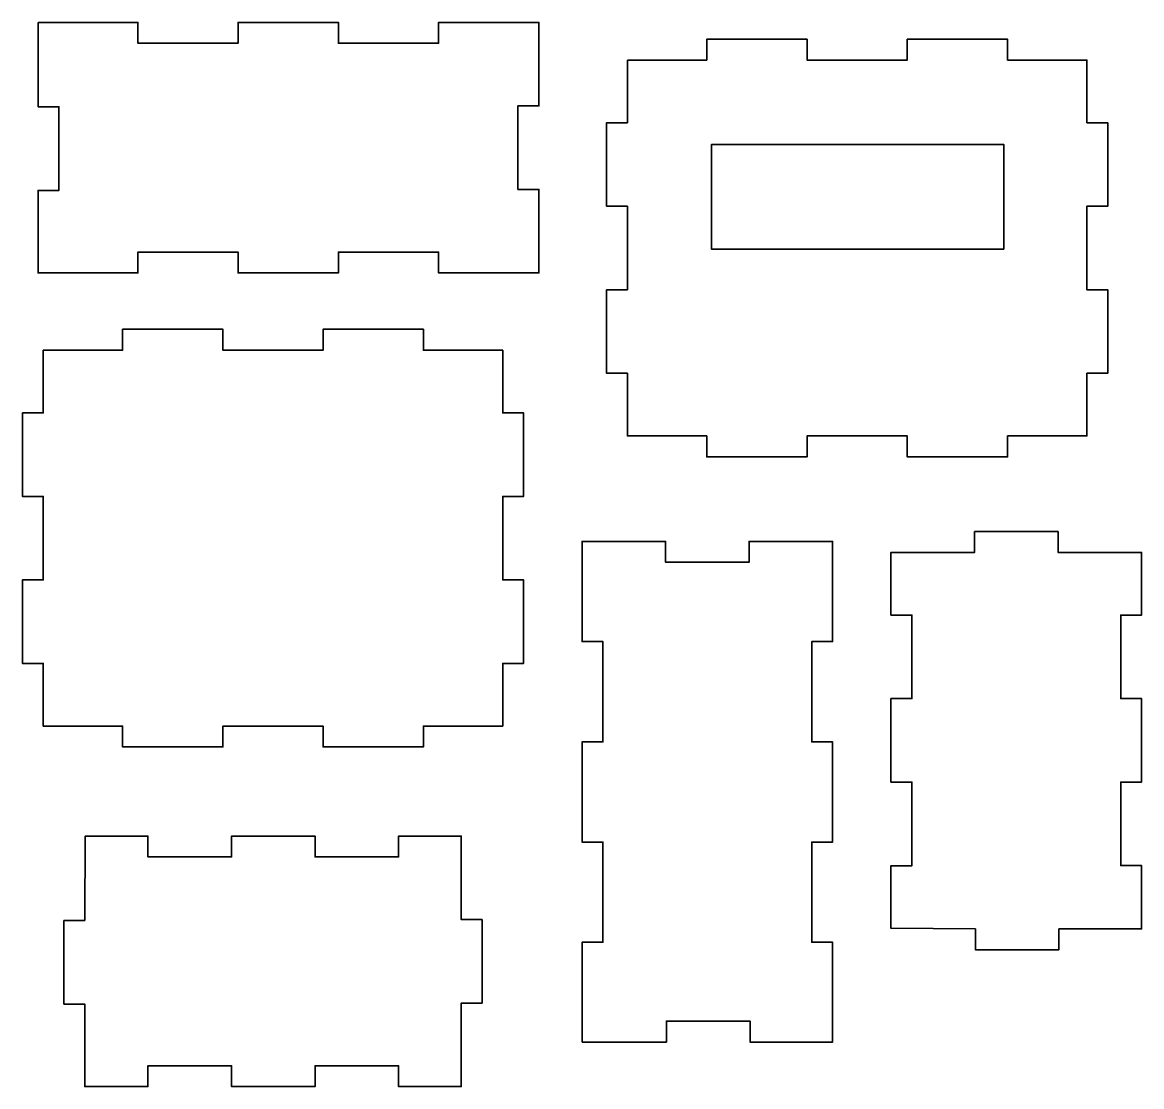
# Model space of a CAD drawing. Header units: centimetres. Extents: x 73.5 to 100.3, y -163.1 to -137.6.
import ezdxf

# ---------------------------------------------------------------- set-up
doc = ezdxf.new("R2010")
doc.units = ezdxf.units.CM
doc.header["$MEASUREMENT"] = 0
for name, color, linetype in [('5x11 3', 7, 'Continuous'), ('9x11 3', 7, 'Continuous'), ('9x5 3', 7, 'Continuous'), ('Capa 10', 7, 'Continuous')]:
    doc.layers.add(name, color=color, linetype=linetype)

# ---------------------------------------------------------------- blocks, each defined once
blk = doc.blocks.new('block 2')
at = {"layer": 'Capa 10', "color": 7, "lineweight": 35}
for points in [[(87.997, -138.553), (89.897, -138.553), (89.897, -138.053), (92.297, -138.053), (92.297, -138.553), (94.697, -138.553), (94.697, -138.053), (97.097, -138.053), (97.097, -138.553), (98.997, -138.553), (98.997, -140.053), (99.497, -140.053), (99.497, -142.053), (98.997, -142.053), (98.997, -144.053), (99.497, -144.053), (99.497, -146.053), (98.997, -146.053), (98.997, -147.553), (97.097, -147.553), (97.097, -148.053), (94.697, -148.053), (94.697, -147.553), (92.297, -147.553), (92.297, -148.053), (89.897, -148.053), (89.897, -147.553), (87.997, -147.553), (87.997, -146.053), (87.497, -146.053), (87.497, -144.053), (87.997, -144.053), (87.997, -142.053), (87.497, -142.053), (87.497, -140.053), (87.997, -140.053), (87.997, -138.553)], [(97.009, -143.076), (90.009, -143.076), (90.009, -140.576), (97.009, -140.576), (97.009, -143.076)]]:
    blk.add_lwpolyline(points, dxfattribs=at)

msp = doc.modelspace()

# ---------------------------------------------------------------- linework, layer by layer
at = {"layer": '5x11 3', "color": 7, "lineweight": 35}
for points in [[(73.888, -137.649), (76.276, -137.649), (76.276, -138.149), (78.676, -138.149), (78.676, -137.649), (81.076, -137.649), (81.076, -138.149), (83.476, -138.149), (83.476, -137.649), (85.876, -137.649), (85.876, -139.649), (85.376, -139.649), (85.376, -141.649), (85.876, -141.649), (85.876, -143.649), (83.476, -143.649), (83.476, -143.149), (81.076, -143.149), (81.076, -143.649), (78.676, -143.649), (78.676, -143.149), (76.276, -143.149), (76.276, -143.649), (73.888, -143.649), (73.888, -141.671), (74.388, -141.671), (74.388, -139.671), (73.888, -139.671), (73.888, -137.649)], [(86.909, -162.066), (86.909, -159.678), (87.409, -159.678), (87.409, -157.278), (86.909, -157.278), (86.909, -154.878), (87.409, -154.878), (87.409, -152.478), (86.909, -152.478), (86.909, -150.078), (88.909, -150.078), (88.909, -150.578), (90.909, -150.578), (90.909, -150.078), (92.909, -150.078), (92.909, -152.478), (92.409, -152.478), (92.409, -154.878), (92.909, -154.878), (92.909, -157.278), (92.409, -157.278), (92.409, -159.678), (92.909, -159.678), (92.909, -162.066), (90.931, -162.066), (90.931, -161.566), (88.931, -161.566), (88.931, -162.066), (86.909, -162.066)]]:
    msp.add_lwpolyline(points, dxfattribs=at)
at = {"layer": '9x11 3', "color": 7, "lineweight": 35}
msp.add_lwpolyline([(74.012, -145.499), (75.912, -145.499), (75.912, -144.999), (78.312, -144.999), (78.312, -145.499), (80.712, -145.499), (80.712, -144.999), (83.112, -144.999), (83.112, -145.499), (85.012, -145.499), (85.012, -146.999), (85.512, -146.999), (85.512, -148.999), (85.012, -148.999), (85.012, -150.999), (85.512, -150.999), (85.512, -152.999), (85.012, -152.999), (85.012, -154.499), (83.112, -154.499), (83.112, -154.999), (80.712, -154.999), (80.712, -154.499), (78.312, -154.499), (78.312, -154.999), (75.912, -154.999), (75.912, -154.499), (74.012, -154.499), (74.012, -152.999), (73.512, -152.999), (73.512, -150.999), (74.012, -150.999), (74.012, -148.999), (73.512, -148.999), (73.512, -146.999), (74.012, -146.999), (74.012, -145.499)], dxfattribs=at)
at = {"layer": '9x5 3', "color": 7, "lineweight": 35}
for points in [[(96.328, -159.356), (94.306, -159.343), (94.306, -157.844), (94.806, -157.844), (94.806, -155.843), (94.306, -155.843), (94.306, -153.843), (94.806, -153.843), (94.806, -151.843), (94.306, -151.843), (94.306, -150.343), (96.306, -150.343), (96.306, -149.843), (98.306, -149.843), (98.306, -150.343), (100.306, -150.343), (100.306, -151.843), (99.806, -151.843), (99.806, -153.843), (100.306, -153.843), (100.306, -155.843), (99.806, -155.843), (99.806, -157.843), (100.306, -157.843), (100.306, -159.356), (98.328, -159.356), (98.328, -159.856), (96.328, -159.856), (96.328, -159.356)], [(75.006, -159.157), (75.018, -157.134), (76.518, -157.134), (76.518, -157.634), (78.518, -157.634), (78.518, -157.134), (80.518, -157.134), (80.518, -157.634), (82.518, -157.634), (82.518, -157.134), (84.018, -157.134), (84.018, -159.134), (84.518, -159.134), (84.518, -161.134), (84.018, -161.134), (84.018, -163.134), (82.518, -163.134), (82.518, -162.634), (80.518, -162.634), (80.518, -163.134), (78.518, -163.134), (78.518, -162.634), (76.518, -162.634), (76.518, -163.134), (75.006, -163.134), (75.006, -161.157), (74.506, -161.157), (74.506, -159.157), (75.006, -159.157)]]:
    msp.add_lwpolyline(points, dxfattribs=at)

# ---------------------------------------------------------------- block references
at = {"layer": 'Capa 10'}
msp.add_blockref('block 2', (0, 0), dxfattribs=at)

doc.saveas('drawing.dxf')
